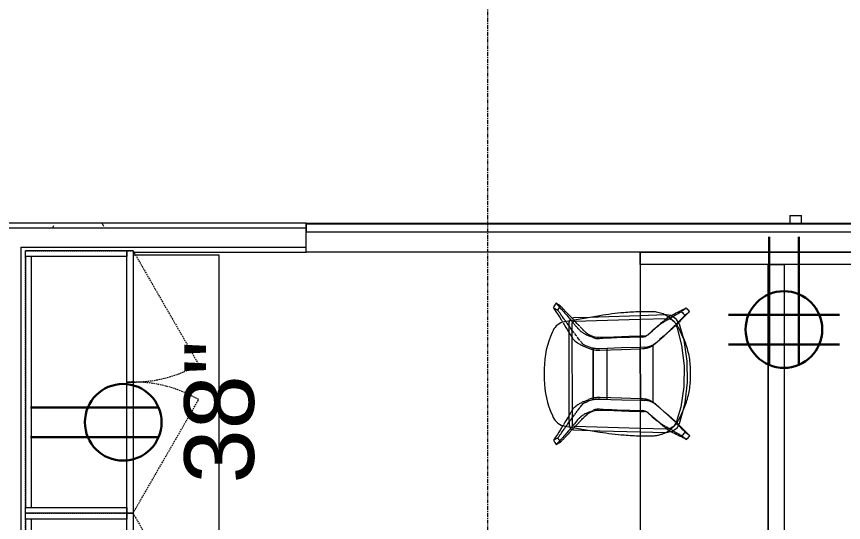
# Model space of a CAD drawing. Header units: inches. Extents: x 29752 to 31446, y 4278 to 5722.
# Drawn here: x 31030.5 to 31137.3, y 4587.7 to 4653 of the extents above; entities that cross this region are included whole.
import ezdxf

# ---------------------------------------------------------------- set-up
doc = ezdxf.new("R2010")
doc.units = ezdxf.units.IN
doc.header["$MEASUREMENT"] = 0
for name, pattern in [('Dash', [0.25, 0.125, -0.125]), ('Grid Line 1_2_', [0.875, 0.5, -0.125, 0.125, -0.125]), ('Hidden', [0.28125, 0.1875, -0.09375])]:
    doc.linetypes.add(name, pattern=pattern)
for name, color, linetype, lineweight in [('A-ANNO-NOTE', 131, 'Continuous', 30), ('A-GLAZ-CURT', 52, 'Continuous', 9), ('A-WALL', 113, 'Continuous', 13), ('A-WALL-PATT', 111, 'Continuous', 13), ('E-ELEC-FIXT', 91, 'Continuous', 9), ('I-FURN', 30, 'Continuous', 9), ('I-WALL', 2, 'Continuous', 13), ('Q-CASE', 31, 'Continuous', 9), ('Q-CASE-HDLN', 31, 'Dash', 9), ('S-GRID', 1, 'Continuous', 9)]:
    doc.layers.add(name, color=color, linetype=linetype, lineweight=lineweight)
doc.styles.add('Swis721 Lt BT', font='swissl.ttf', dxfattribs={"height": 9})
pattern_1 = [(0, (0, 0), (30.72, 7.68), [1.267, -21.773, 1.267, -21.773, -122.88]), (0, (0, 0), (30.72, 7.68), [-46.08, 1.267, -44.813, 1.267, -21.773, -53.76]), (0, (0, 0), (30.72, 7.68), [-115.2, 1.267, -14.093, 1.267, -37.133]), (120, (11.52, 3.84), (-22.0110751, 22.7643004), [1.267, -21.773, 1.267, -21.773, -122.88]), (120, (11.52, 3.84), (-22.0110751, 22.7643004), [-46.08, 1.267, -44.813, 1.267, -21.773, -53.76]), (120, (11.52, 3.84), (-22.0110751, 22.7643004), [-115.2, 1.267, -14.093, 1.267, -37.133]), (240, (15.36, 19.2), (-8.7089249, -30.4443004), [1.267, -21.773, 1.267, -21.773, -122.88]), (240, (15.36, 19.2), (-8.7089249, -30.4443004), [-46.08, 1.267, -44.813, 1.267, -21.773, -53.76]), (240, (15.36, 19.2), (-8.7089249, -30.4443004), [-115.2, 1.267, -14.093, 1.267, -37.133])]

# ---------------------------------------------------------------- blocks, each defined once
blk = doc.blocks.new('Furniture 2 - Furniture 14-5743100-FIRST FLOOR POWER _ SIGNAL')
at = {"layer": 'I-FURN'}
for p, q in [((31147.02, 4622.57), (31111.02, 4622.57)), ((31111.02, 4622.57), (31111.02, 4501.66)), ((31111.02, 4622.57), (31147.02, 4622.57)), ((31111.02, 4620.99), (31111.02, 4622.57)), ((31147.02, 4501.66), (31147.02, 4622.57)), ((31147.02, 4622.57), (31147.02, 4620.99)), ((31127.56, 4620.99), (31111.02, 4620.99)), ((31111.02, 4620.99), (31111.02, 4503.54)), ((31147.02, 4620.99), (31111.02, 4620.99)), ((31127.56, 4621), (31129.68, 4621)), ((31129.68, 4621), (31127.56, 4621)), ((31127.56, 4621), (31127.56, 4503.54)), ((31127.56, 4503.54), (31127.56, 4621)), ((31129.68, 4620.99), (31127.56, 4620.99)), ((31129.68, 4503.54), (31129.68, 4621)), ((31129.68, 4503.54), (31129.68, 4621)), ((31147.02, 4620.99), (31129.68, 4620.99)), ((31147.02, 4503.54), (31147.02, 4620.99)), ((31111.02, 4501.66), (31111.02, 4503.54)), ((31111.02, 4503.54), (31127.56, 4503.54)), ((31147.02, 4503.54), (31111.02, 4503.54)), ((31127.56, 4503.54), (31129.68, 4503.54)), ((31129.68, 4503.54), (31127.56, 4503.54)), ((31127.56, 4503.54), (31129.68, 4503.54)), ((31129.68, 4503.54), (31147.02, 4503.54)), ((31147.02, 4503.54), (31147.02, 4501.66)), ((31111.02, 4501.66), (31147.02, 4501.66)), ((31147.02, 4501.66), (31111.02, 4501.66))]:
    blk.add_line(p, q, dxfattribs=at)
blk = doc.blocks.new('Casework 2 - Casework 2-5988859-FIRST FLOOR POWER _ SIGNAL')
at = {"layer": 'Q-CASE'}
for p, q in [((31056.66, 4622.19), (31045.53, 4622.19)), ((31056.66, 4486.69), (31056.66, 4622.19))]:
    blk.add_line(p, q, dxfattribs=at)
blk = doc.blocks.new('CW Cupbd Ohead - 23_5_h x 13 7_8_d - 2 Doors - 2 SHELVES-6250947-FIRST FLOOR POWER _ SIGNAL')
at = {"layer": 'Q-CASE'}
for p, q in [((2, -2.36), (2.75, -2.36)), ((2, -15.45), (2, -2.36)), ((2.75, -2.36), (2.75, -15.45)), ((35.14, -2.36), (2.75, -2.36)), ((2.75, -3.11), (35.14, -3.11)), ((35.14, -2.36), (35.89, -2.36)), ((35.14, -15.45), (35.14, -2.36)), ((35.89, -15.45), (35.89, -2.36)), ((2, -15.45), (18.94, -15.45)), ((2, -15.45), (2, -16.24)), ((2.75, -15.45), (2, -15.45)), ((18.94, -16.24), (18.94, -15.45)), ((18.94, -15.45), (35.89, -15.45)), ((18.94, -15.45), (18.94, -16.24)), ((35.89, -15.45), (35.14, -15.45)), ((35.89, -16.24), (35.89, -15.45)), ((18.94, -16.24), (2, -16.24)), ((35.89, -16.24), (18.94, -16.24))]:
    blk.add_line(p, q, dxfattribs=at)
at = {"layer": 'Q-CASE', "linetype": 'Hidden'}
for p, q in [((2, -16.24), (16.67, -24.71)), ((35.89, -16.24), (21.21, -24.71))]:
    blk.add_line(p, q, dxfattribs=at)
for centre, start, end in [((2, -16.24), 330, 0.5), ((35.89, -16.24), 179.5, 210)]:
    blk.add_arc(centre, 16.95, start, end, dxfattribs=at)
at = {"layer": 'Q-CASE-HDLN'}
for p, q in [((2, -16.24), (2, -2.36)), ((2, -2.36), (35.89, -2.36)), ((35.89, -2.36), (35.89, -16.24)), ((35.89, -16.24), (2, -16.24))]:
    blk.add_line(p, q, dxfattribs=at)
blk = doc.blocks.new('System Panel - Glazed-6247034-FIRST FLOOR POWER _ SIGNAL')
at = {"layer": 'A-GLAZ-CURT', "lineweight": 13}
for p, q in [((61.5, 1.75), (-61.5, 1.75)), ((-61.5, 1.75), (-61.5, 0.75)), ((-61.5, 0.75), (61.5, 0.75))]:
    blk.add_line(p, q, dxfattribs=at)
blk = doc.blocks.new('HighTower_Nadia_Bob_BarStool - HighTower_Nadia_Bob_BarStool-6246397-FIRST FLOOR POWER _ SIGNAL')
at = {"layer": 'I-FURN'}
for p, q in [((0.72, 9.2), (-0.72, 9.2)), ((-9.12, 7.68), (-8.79, 7.12)), ((-8.23, 7.44), (-8.55, 8.01)), ((-5.36, 8.17), (-5.61, 8.06)), ((5.61, 8.06), (5.36, 8.17)), ((8.55, 8.01), (8.23, 7.44)), ((8.79, 7.12), (9.12, 7.68)), ((-6.73, 6.58), (-7.51, 2.03)), ((7.51, 2.03), (6.73, 6.58)), ((-7.24, 5.42), (-7.3, 3.25)), ((-7.16, 5.59), (-7.24, 5.42)), ((-7.09, 5.76), (-7.11, 5.7)), ((-7.05, 5.84), (-7.07, 5.78)), ((-6.84, 5.93), (-7.05, 5.84)), ((-6.61, 6.02), (-6.84, 5.93)), ((-6.8, 5.27), (-6.8, 5.35)), ((-6.77, 5.45), (-6.72, 5.53)), ((-6.71, 5.56), (-6.61, 5.58)), ((-5.47, 6.02), (-6.61, 6.02)), ((-6.61, 5.58), (-4.89, 5.58)), ((-5.38, 6.02), (-5.43, 6.02)), ((5.34, 6.02), (-5.34, 6.02)), ((-4.86, 5.58), (-4.64, 5.58)), ((-4.64, 5.58), (4.64, 5.58)), ((4.64, 5.58), (4.86, 5.58)), ((4.89, 5.58), (6.44, 5.58)), ((5.43, 6.02), (5.38, 6.02)), ((6.41, 6.02), (5.47, 6.02)), ((6.61, 6.02), (6.44, 6.02)), ((6.48, 5.58), (6.61, 5.58)), ((6.84, 5.93), (6.61, 6.02)), ((6.61, 5.58), (6.69, 5.54)), ((6.72, 5.53), (6.77, 5.5)), ((6.78, 5.45), (6.8, 5.4)), ((6.8, 5.35), (6.8, 5.27)), ((7.04, 5.85), (6.84, 5.93)), ((7.07, 5.78), (7.05, 5.84)), ((7.11, 5.7), (7.09, 5.75)), ((7.24, 5.42), (7.16, 5.59)), ((7.3, 3.25), (7.24, 5.42)), ((-7.05, -3.15), (-6.8, 5.24)), ((6.8, 5.24), (7.05, -3.18)), ((-7.3, 3.25), (-7.34, 2.03)), ((-4.94, 3.22), (-4.85, 3.02)), ((-4.88, 3.32), (-4.71, 2.91)), ((-3.63, 3.81), (-3.52, 3.59)), ((-3.33, 3.48), (-3.51, 3.92)), ((3.51, 3.92), (3.33, 3.48)), ((3.52, 3.59), (3.63, 3.81)), ((4.71, 2.91), (4.88, 3.32)), ((4.85, 3.02), (4.94, 3.22)), ((7.33, 2.21), (7.3, 3.25)), ((-3.3, 2.9), (-3.14, 2.9)), ((-3.25, 2.14), (-3.25, 2.04)), ((-3.24, 2.14), (-3.24, 2.04)), ((3.14, 2.9), (-3.14, 2.9)), ((-3.14, 2.9), (3.14, 2.9)), ((3.14, 2.9), (3.3, 2.9)), ((3.24, 2.04), (3.24, 2.14)), ((3.25, 2.04), (3.25, 2.14)), ((7.49, -3.18), (7.33, 2.18)), ((-7.34, 1.99), (-7.49, -3.15)), ((-3.24, 2.02), (-3.27, 1.08)), ((-3.27, 1.08), (-3.1, 1.08)), ((-3.1, 1.08), (-3.06, 2.01)), ((-3.09, 1.08), (3.09, 1.08)), ((-3.09, 1.08), (3.09, 1.08)), ((3.06, 2.01), (3.1, 1.08)), ((3.1, 1.08), (3.27, 1.08)), ((3.27, 1.08), (3.24, 2.02)), ((-7.49, -3.15), (-7.59, -6.42)), ((-7.15, -6.58), (-7.05, -3.15)), ((-4.86, -3.16), (-4.87, -3.69)), ((-4.74, -3.16), (-4.75, -3.5)), ((-3.41, -3.16), (-3.43, -3.74)), ((-3.41, -3.2), (-3.42, -3.73)), ((-3.33, -3.2), (-3.41, -3.2)), ((-3.41, -3.2), (-3.24, -3.2)), ((-3.24, -3.2), (-3.33, -3.2)), ((-3.26, -3.54), (-3.24, -3.2)), ((-3.25, -3.55), (-3.24, -3.16)), ((3.24, -3.2), (-3.24, -3.2)), ((-3.24, -3.2), (3.24, -3.2)), ((3.24, -3.17), (3.25, -3.55)), ((3.24, -3.2), (3.26, -3.54)), ((3.24, -3.2), (3.41, -3.2)), ((3.43, -3.74), (3.41, -3.17)), ((3.42, -3.73), (3.41, -3.2)), ((4.75, -3.5), (4.74, -3.18)), ((4.87, -3.69), (4.86, -3.18)), ((7.05, -3.18), (7.15, -6.58)), ((7.59, -6.42), (7.49, -3.18)), ((-8.02, -4.22), (-8.01, -4.65)), ((8.01, -4.65), (8.02, -4.22)), ((-5.54, -4.8), (-6.02, -5.36)), ((-5.12, -4.31), (-5.51, -4.77)), ((-4.05, -5.28), (-4.39, -5.68)), ((-3.74, -4.85), (-3.7, -4.85)), ((-3.74, -4.85), (-3.68, -4.85)), ((-3.7, -4.85), (-3.68, -4.85)), ((-3.68, -4.85), (3.68, -4.85)), ((-3.68, -4.85), (3.68, -4.85)), ((3.68, -4.85), (3.74, -4.85)), ((3.68, -4.85), (3.74, -4.85)), ((4.39, -5.68), (4.05, -5.28)), ((5.51, -4.77), (5.12, -4.31)), ((6.05, -5.39), (5.54, -4.8)), ((-6.05, -5.39), (-6.12, -5.47)), ((-4.41, -5.7), (-4.99, -6.37)), ((4.91, -6.28), (4.41, -5.7)), ((4.99, -6.37), (4.91, -6.28)), ((6.12, -5.47), (6.05, -5.39)), ((-7.59, -6.43), (-7.59, -6.56)), ((-7.59, -6.56), (-7.48, -7.1)), ((-7.15, -6.62), (-7.15, -6.58)), ((-7.13, -6.84), (-7.15, -6.62)), ((-6.86, -7.41), (-7.11, -6.9)), ((7.07, -6.94), (6.99, -7.25)), ((7.14, -6.61), (7.07, -6.93)), ((7.1, -7.82), (7.49, -7.18)), ((7.51, -7.16), (7.59, -6.56)), ((7.59, -6.56), (7.59, -6.43)), ((-6.77, -7.51), (-6.82, -7.48)), ((-6.27, -7.85), (-6.77, -7.51)), ((-6.59, -8.17), (-6.41, -8.27)), ((-6.41, -8.27), (-4.76, -8.71)), ((-5.91, -7.96), (-6.23, -7.87)), ((-5.71, -8.28), (-4.74, -8.72)), ((4.47, -8.82), (6.41, -8.27)), ((4.74, -8.72), (5.71, -8.28)), ((6.23, -7.87), (5.91, -7.95)), ((6.41, -8.27), (6.58, -8.16)), ((6.58, -8.16), (7.09, -7.84)), ((-8.37, -9), (-8.49, -9.15)), ((-8.25, -8.85), (-8.34, -8.97)), ((-8.07, -8.63), (-8.19, -8.78)), ((-8.01, -8.55), (-8.04, -8.6)), ((-8.03, -9.57), (-7.89, -9.4)), ((-7.87, -9.38), (-7.79, -9.27)), ((-7.79, -9.27), (-7.72, -9.2)), ((-7.71, -9.19), (-7.57, -9.01)), ((-4.74, -8.72), (-3.78, -8.97)), ((-3.78, -8.97), (-1.09, -9.31)), ((7.57, -9.01), (7.71, -9.19)), ((7.89, -9.4), (8.03, -9.57)), ((8.04, -8.6), (8.01, -8.55)), ((8.19, -8.78), (8.07, -8.63)), ((8.34, -8.97), (8.25, -8.85)), ((8.49, -9.15), (8.37, -9))]:
    blk.add_line(p, q, dxfattribs=at)
at = {"layer": 'I-FURN', "flags": 128}
for points in [[(-4.58, 5.55), (-4.59, 5.55), (-4.61, 5.56)], [(4.61, 5.56), (4.59, 5.55), (4.58, 5.55)], [(-4.69, 2.19), (-4.75, 0.23), (-4.81, -1.73), (-4.86, -3.16)], [(-3.14, 2.9), (-3.22, 2.9), (-3.3, 2.9)], [(3.3, 2.9), (3.22, 2.9), (3.14, 2.9)], [(4.86, -3.18), (4.81, -1.73), (4.75, 0.23), (4.69, 2.19)], [(-4.59, 1.17), (-4.61, 0.49), (-4.63, -0.2)], [(-4.56, 2.03), (-4.57, 1.62), (-4.59, 1.17)], [(-3.25, 2.02), (-3.34, -0.8), (-3.41, -3.16)], [(-3.27, 1.08), (-3.18, 1.08), (-3.1, 1.08)], [(-3.24, -3.16), (-3.15, -0.77), (-3.06, 2.01)], [(3.06, 2.01), (3.15, -0.77), (3.24, -3.17)], [(3.1, 1.08), (3.18, 1.08), (3.27, 1.08)], [(3.41, -3.17), (3.34, -0.8), (3.25, 2.02)], [(4.59, 1.17), (4.57, 1.62), (4.56, 2.03)], [(4.63, -0.2), (4.61, 0.49), (4.59, 1.17)], [(-4.63, -0.2), (-4.69, -1.85), (-4.74, -3.16)], [(4.74, -3.18), (4.69, -1.85), (4.63, -0.2)], [(3.41, -3.2), (3.33, -3.2), (3.24, -3.2)], [(-4.99, -4.12), (-5.54, -4.74), (-6.08, -5.37)], [(6.08, -5.37), (5.54, -4.74), (4.99, -4.12)], [(-4.9, -6.29), (-4.38, -5.7), (-3.86, -5.1)], [(3.86, -5.1), (4.38, -5.7), (4.9, -6.29)], [(-7.48, -7.1), (-7.43, -7.35), (-6.93, -7.98), (-6.59, -8.17)], [(6.99, -7.25), (6.51, -7.75), (6.3, -7.84)], [(5.89, -7.96), (3.67, -8.55), (1, -8.88), (-1.69, -8.83), (-4.34, -8.41), (-5.88, -7.97)], [(-1.09, -9.31), (1.63, -9.27), (4.32, -8.86), (4.47, -8.82)], [(7.72, -9.2), (7.79, -9.27), (7.87, -9.38)]]:
    blk.add_lwpolyline(points, dxfattribs=at)
at = {"layer": 'I-FURN'}
for centre, radius, start, end in [((-0.72, -1.8), 11, 90, 115), ((0.72, -1.8), 11, 65, 90), ((-4.76, 6.24), 2, 115, 170.3494), ((4.76, 6.24), 2, 9.6506, 65), ((0, 10.15), 19.84, 266.5863, 273.4131)]:
    blk.add_arc(centre, radius, start, end, dxfattribs=at)
for centre, major_axis, start_param, end_param in [((-6.55, 2.14), (3.5, 0), 6.252022, 6.679033), ((6.55, 2.14), (3.5, 0), 2.745745, 3.172756), ((-6.55, 2.14), (2, 0), 0.122402, 0.395848), ((-6.55, 2.14), (2, 0), 6.248279, 6.405587), ((6.55, 2.14), (2, 0), 3.019191, 3.176499), ((6.55, 2.14), (2, 0), 2.745745, 3.019191), ((-5.87, -3.66), (1, 0), 5.569832, 5.705926), ((-5.87, -3.66), (1, 0), 5.727388, 5.79228), ((-5.75, -3.46), (1, 0), 5.5676, 6.248279), ((-5.87, -3.66), (1, 0), 5.842996, 6.25051), ((-5.75, -3.46), (2.5, 0), 5.773681, 6.248279), ((-5.87, -3.66), (2.44, 0), 6.027894, 6.136316), ((-5.87, -3.65), (2.45, 0), 6.024985, 6.173155), ((-5.87, -3.66), (2.44, 0), 6.136316, 6.17606), ((-5.87, -3.66), (2.44, 0), 6.185447, 6.249762), ((-5.87, -3.65), (2.45, 0), 6.182438, 6.249712), ((-5.75, -3.47), (2.5, 0), 5.935474, 6.061195), ((-5.75, -3.47), (2.5, 0), 6.064618, 6.092716), ((-5.75, -3.47), (2.5, 0), 6.093334, 6.248327), ((5.75, -3.46), (2.5, 0), 3.176499, 3.492898), ((5.75, -3.47), (2.5, 0), 3.176451, 3.331444), ((5.75, -3.47), (2.5, 0), 3.332062, 3.36016), ((5.75, -3.47), (2.5, 0), 3.363583, 3.489304), ((5.87, -3.65), (2.45, 0), 3.175066, 3.24234), ((5.87, -3.66), (2.44, 0), 3.175016, 3.239331), ((5.87, -3.65), (2.45, 0), 3.251623, 3.399793), ((5.87, -3.66), (2.44, 0), 3.248718, 3.396883), ((5.75, -3.46), (1, 0), 3.176499, 3.857178), ((5.87, -3.66), (1, 0), 3.174268, 3.310403), ((5.87, -3.66), (1, 0), 3.310403, 3.446539), ((5.87, -3.66), (1, 0), 3.446539, 3.563935), ((5.87, -3.66), (1, 0), 3.631162, 3.697367), ((5.87, -3.66), (1, 0), 3.697367, 3.718811), ((5.87, -3.66), (1, 0), 3.719144, 3.854946), ((-5.87, -3.66), (2.44, 0), 5.569084, 5.661595), ((-5.75, -3.46), (2.5, 0), 5.5676, 5.773681), ((-5.87, -3.66), (2.44, 0), 5.68253, 5.764558), ((-5.87, -3.66), (2.44, 0), 5.768076, 5.795977), ((-5.87, -3.65), (2.45, 0), 5.769384, 5.929493), ((-5.87, -3.66), (2.44, 0), 5.795977, 5.909423), ((-5.75, -3.47), (2.5, 0), 5.698333, 5.854315), ((-5.87, -3.66), (2.44, 0), 5.909423, 6.020844), ((-5.87, -3.65), (2.45, 0), 5.929493, 6.017772), ((-5.75, -3.47), (2.5, 0), 5.854315, 5.879446), ((-5.75, -3.47), (2.5, 0), 5.893348, 5.934728), ((5.75, -3.46), (2.5, 0), 3.492898, 3.651097), ((5.75, -3.47), (2.5, 0), 3.49005, 3.53143), ((5.75, -3.47), (2.5, 0), 3.545332, 3.570463), ((5.75, -3.47), (2.5, 0), 3.570463, 3.726444), ((5.87, -3.65), (2.45, 0), 3.407006, 3.655394), ((5.87, -3.66), (2.44, 0), 3.403934, 3.656702), ((5.75, -3.46), (2.5, 0), 3.651097, 3.857178), ((5.87, -3.66), (2.44, 0), 3.66022, 3.742248), ((5.87, -3.66), (2.44, 0), 3.763183, 3.855694)]:
    blk.add_ellipse(centre, major_axis=major_axis, ratio=0.998955, start_param=start_param, end_param=end_param, dxfattribs=at)
for points in [[(-8.55, 8.01), (-8.65, 7.96), (-8.84, 7.85), (-9.02, 7.74), (-9.12, 7.68)], [(9.12, 7.68), (9.02, 7.74), (8.84, 7.85), (8.65, 7.96), (8.55, 8.01)], [(-8.79, 7.12), (-8.75, 7.15), (-8.7, 7.17), (-8.65, 7.2)], [(-8.79, 7.12), (-8.69, 7.02), (-8.49, 6.81), (-8.27, 6.62), (-8.17, 6.52)], [(-6.6, 6.76), (-6.61, 6.77), (-6.63, 6.78), (-6.64, 6.79)], [(8.17, 6.52), (8.27, 6.62), (8.49, 6.81), (8.69, 7.02), (8.79, 7.12)], [(8.65, 7.2), (8.7, 7.17), (8.75, 7.15), (8.79, 7.12)], [(-6.94, 5.37), (-6.75, 5.2), (-6.57, 5.02), (-6.39, 4.84)], [(-6.76, 6.4), (-6.73, 6.37), (-6.7, 6.35), (-6.66, 6.33)], [(5.29, 5.31), (5.44, 5.43), (5.59, 5.54), (5.74, 5.66)], [(6.39, 4.84), (6.57, 5.02), (6.75, 5.2), (6.94, 5.37)], [(6.66, 6.33), (6.7, 6.35), (6.73, 6.37), (6.76, 6.4)], [(-6.39, 4.84), (-6.3, 4.76), (-6.21, 4.67), (-6.12, 4.59)], [(-6.1, 4.57), (-6.07, 4.54), (-6.03, 4.51), (-6, 4.47)], [(-6, 4.47), (-5.99, 4.47), (-5.98, 4.46), (-5.97, 4.45)], [(-5.97, 4.45), (-5.84, 4.32), (-5.71, 4.19), (-5.58, 4.06)], [(-5.58, 4.54), (-5.6, 4.55), (-5.61, 4.56), (-5.62, 4.58)], [(-5.4, 4.32), (-5.46, 4.4), (-5.52, 4.47), (-5.58, 4.54)], [(-5.22, 5.26), (-5.09, 5.17), (-4.96, 5.07), (-4.83, 4.98)], [(-3.51, 3.92), (-3.54, 3.99), (-3.59, 4.11), (-3.64, 4.24), (-3.67, 4.3)], [(3.67, 4.3), (3.64, 4.24), (3.59, 4.11), (3.54, 3.99), (3.51, 3.92)], [(3.86, 4.22), (3.99, 4.32), (4.11, 4.42), (4.23, 4.52)], [(4.33, 4.6), (4.47, 4.71), (4.62, 4.82), (4.76, 4.93)], [(4.83, 4.98), (4.96, 5.07), (5.09, 5.17), (5.22, 5.26)], [(5.58, 4.54), (5.52, 4.47), (5.46, 4.4), (5.4, 4.32)], [(5.6, 4.55), (5.59, 4.55), (5.59, 4.54), (5.58, 4.54)], [(6.12, 4.59), (6.21, 4.67), (6.3, 4.76), (6.39, 4.84)], [(-5.56, 4.04), (-5.43, 3.91), (-5.3, 3.77), (-5.17, 3.63)], [(-4.88, 3.32), (-4.91, 3.39), (-4.97, 3.52), (-5.03, 3.66), (-5.05, 3.72)], [(-3.86, 4.22), (-3.86, 4.22), (-3.85, 4.21), (-3.84, 4.2)], [(-3.84, 4.2), (-3.83, 4.18), (-3.82, 4.17), (-3.81, 4.15)], [(-3.73, 4), (-3.71, 3.97), (-3.68, 3.91), (-3.65, 3.84), (-3.63, 3.81)], [(-3.52, 3.59), (-3.49, 3.51), (-3.46, 3.44), (-3.43, 3.36)], [(-3.43, 3.36), (-3.41, 3.28), (-3.38, 3.21), (-3.36, 3.13)], [(3.36, 3.13), (3.38, 3.21), (3.41, 3.28), (3.44, 3.36)], [(3.43, 3.36), (3.46, 3.44), (3.49, 3.51), (3.52, 3.59)], [(3.63, 3.81), (3.66, 3.88), (3.69, 3.94), (3.73, 4)], [(3.81, 4.15), (3.82, 4.17), (3.83, 4.19), (3.84, 4.2)], [(3.84, 4.2), (3.85, 4.21), (3.86, 4.22), (3.86, 4.22)], [(4.94, 3.22), (4.98, 3.29), (5.04, 3.42), (5.12, 3.57), (5.16, 3.62), (5.17, 3.63)], [(5.21, 4.03), (5.16, 3.93), (5.1, 3.83), (5.05, 3.72)], [(5.17, 3.63), (5.3, 3.77), (5.43, 3.91), (5.56, 4.04)], [(-4.85, 3.02), (-4.79, 2.89), (-4.71, 2.62), (-4.69, 2.34), (-4.69, 2.19)], [(-3.36, 3.12), (-3.35, 3.07), (-3.33, 3.02), (-3.32, 2.97)], [(-3.32, 2.94), (-3.3, 2.84), (-3.28, 2.74), (-3.27, 2.64)], [(-3.3, 2.9), (-3.28, 2.77), (-3.26, 2.65), (-3.25, 2.52)], [(-3.27, 2.64), (-3.26, 2.59), (-3.26, 2.55), (-3.26, 2.5)], [(-3.25, 2.48), (-3.25, 2.37), (-3.24, 2.26), (-3.25, 2.14)], [(-3.25, 2.48), (-3.24, 2.37), (-3.24, 2.25), (-3.24, 2.14)], [(-3.08, 2.51), (-3.09, 2.63), (-3.11, 2.75), (-3.14, 2.87)], [(3.14, 2.87), (3.11, 2.75), (3.09, 2.63), (3.08, 2.51)], [(3.25, 2.14), (3.24, 2.26), (3.25, 2.37), (3.25, 2.48)], [(3.24, 2.14), (3.24, 2.25), (3.24, 2.37), (3.25, 2.48)], [(3.25, 2.52), (3.26, 2.65), (3.28, 2.77), (3.3, 2.9)], [(3.32, 2.97), (3.33, 3.02), (3.35, 3.07), (3.36, 3.12)], [(4.69, 2.19), (4.69, 2.34), (4.71, 2.62), (4.79, 2.89), (4.85, 3.02)], [(-8.01, -3.15), (-8.01, -3.51), (-8.02, -3.86), (-8.02, -4.22)], [(8.02, -4.22), (8.02, -3.87), (8.01, -3.53), (8.01, -3.18)], [(-7.09, -6.55), (-7.03, -6.47), (-6.95, -6.39), (-6.88, -6.3)], [(-6.62, -6.16), (-6.67, -6.24), (-6.71, -6.32), (-6.76, -6.39)], [(-6.58, -6.08), (-6.59, -6.1), (-6.6, -6.13), (-6.61, -6.15)], [(-6.45, -5.86), (-6.49, -5.93), (-6.53, -6), (-6.57, -6.06)], [(-6.43, -5.84), (-6.44, -5.85), (-6.45, -5.86), (-6.45, -5.86)], [(-6.4, -5.8), (-6.41, -5.81), (-6.42, -5.83), (-6.43, -5.84)], [(-6.34, -5.73), (-6.36, -5.76), (-6.38, -5.78), (-6.4, -5.8)], [(-6.28, -5.65), (-6.29, -5.67), (-6.31, -5.69), (-6.32, -5.71)], [(-6.12, -5.47), (-6.17, -5.53), (-6.23, -5.6), (-6.28, -5.65)], [(5.19, -6.62), (5.09, -6.51), (5, -6.4), (4.9, -6.29)], [(6.4, -5.8), (6.38, -5.78), (6.36, -5.75), (6.34, -5.73)], [(6.43, -5.84), (6.42, -5.83), (6.41, -5.81), (6.4, -5.8)], [(6.45, -5.86), (6.45, -5.86), (6.44, -5.85), (6.43, -5.84)], [(6.57, -6.06), (6.53, -6), (6.49, -5.93), (6.45, -5.86)], [(6.61, -6.15), (6.6, -6.13), (6.59, -6.1), (6.58, -6.08)], [(6.76, -6.39), (6.71, -6.32), (6.67, -6.24), (6.62, -6.16)], [(6.88, -6.3), (7.03, -6.48), (7.18, -6.65), (7.25, -6.74)], [(-7.4, -6.95), (-7.4, -6.94), (-7.38, -6.92), (-7.36, -6.88)], [(-7.25, -6.74), (-7.2, -6.69), (-7.15, -6.62), (-7.09, -6.55)], [(-7.07, -6.93), (-7.1, -6.97), (-7.12, -7.01), (-7.14, -7.05)], [(-6.97, -6.76), (-7, -6.81), (-7.03, -6.85), (-7.05, -6.9)], [(-6.94, -6.71), (-6.95, -6.73), (-6.96, -6.74), (-6.97, -6.76)], [(-6.8, -6.46), (-6.84, -6.53), (-6.88, -6.6), (-6.92, -6.68)], [(-6.08, -7.51), (-6.06, -7.49), (-6.04, -7.47), (-6.02, -7.45)], [(-5.98, -7.41), (-5.93, -7.36), (-5.88, -7.31), (-5.83, -7.26)], [(-5.81, -7.24), (-5.8, -7.22), (-5.78, -7.21), (-5.76, -7.19)], [(-5.75, -7.18), (-5.66, -7.09), (-5.58, -7), (-5.49, -6.92)], [(-5.48, -6.91), (-5.43, -6.86), (-5.38, -6.81), (-5.33, -6.76)], [(-5.33, -6.76), (-5.33, -6.75), (-5.32, -6.75), (-5.31, -6.74)], [(-5.31, -6.74), (-5.3, -6.73), (-5.27, -6.7), (-5.24, -6.65), (-5.22, -6.63)], [(5.33, -6.76), (5.38, -6.81), (5.43, -6.86), (5.48, -6.91)], [(5.49, -6.92), (5.52, -6.95), (5.55, -6.98), (5.58, -7.01)], [(5.58, -7.01), (5.64, -7.07), (5.69, -7.12), (5.75, -7.18)], [(5.76, -7.19), (5.78, -7.21), (5.8, -7.22), (5.81, -7.24)], [(5.83, -7.26), (5.88, -7.31), (5.93, -7.36), (5.98, -7.41)], [(5.99, -7.42), (6.02, -7.45), (6.05, -7.48), (6.08, -7.51)], [(6.92, -6.68), (6.88, -6.6), (6.84, -6.53), (6.8, -6.46)], [(6.97, -6.76), (6.96, -6.74), (6.95, -6.73), (6.94, -6.71)], [(7.05, -6.9), (7.03, -6.85), (7, -6.81), (6.97, -6.76)], [(7.14, -7.05), (7.12, -7.01), (7.1, -6.97), (7.07, -6.93)], [(7.66, -7.95), (7.51, -7.68), (7.35, -7.41), (7.19, -7.13)], [(7.26, -6.75), (7.29, -6.79), (7.3, -6.82), (7.32, -6.84)], [(7.36, -6.88), (7.38, -6.92), (7.4, -6.94), (7.4, -6.95)], [(-7.95, -8.45), (-7.97, -8.48), (-7.99, -8.52), (-8.01, -8.55)], [(-7.84, -8.25), (-7.87, -8.31), (-7.91, -8.38), (-7.94, -8.44)], [(-7.67, -7.97), (-7.72, -8.06), (-7.77, -8.14), (-7.82, -8.23)], [(-7.22, -8.65), (-7.17, -8.6), (-7.11, -8.54), (-7.06, -8.49)], [(-7.06, -8.49), (-7, -8.43), (-6.95, -8.37), (-6.89, -8.32)], [(-6.87, -8.3), (-6.82, -8.25), (-6.77, -8.2), (-6.71, -8.14)], [(-6.67, -8.09), (-6.58, -8.01), (-6.5, -7.93), (-6.42, -7.84)], [(-6.41, -7.84), (-6.4, -7.83), (-6.38, -7.81), (-6.36, -7.79)], [(-6.28, -7.71), (-6.25, -7.67), (-6.21, -7.64), (-6.18, -7.6)], [(-6.22, -7.79), (-6.24, -7.82), (-6.26, -7.83), (-6.27, -7.85)], [(-6.1, -7.66), (-6.15, -7.71), (-6.17, -7.74), (-6.2, -7.77)], [(6.21, -7.79), (6.18, -7.75), (6.15, -7.71), (6.1, -7.66)], [(6.18, -7.6), (6.21, -7.64), (6.25, -7.67), (6.28, -7.71)], [(6.27, -7.85), (6.26, -7.84), (6.24, -7.82), (6.22, -7.79)], [(6.36, -7.79), (6.38, -7.81), (6.4, -7.83), (6.41, -7.84)], [(6.71, -8.14), (6.77, -8.2), (6.82, -8.25), (6.87, -8.3)], [(6.89, -8.32), (6.94, -8.37), (6.99, -8.42), (7.05, -8.48)], [(7.05, -8.48), (7.05, -8.48), (7.06, -8.49), (7.06, -8.49)], [(7.06, -8.49), (7.11, -8.54), (7.17, -8.6), (7.22, -8.65)], [(7.82, -8.23), (7.77, -8.14), (7.72, -8.06), (7.67, -7.97)], [(7.94, -8.44), (7.91, -8.38), (7.87, -8.31), (7.84, -8.25)], [(8.01, -8.55), (7.99, -8.53), (7.98, -8.5), (7.97, -8.48)], [(-8.49, -9.15), (-8.42, -9.22), (-8.26, -9.37), (-8.11, -9.5), (-8.03, -9.57)], [(-7.54, -8.98), (-7.62, -8.91), (-7.78, -8.77), (-7.93, -8.63), (-8.01, -8.55)], [(-7.54, -8.98), (-7.5, -8.93), (-7.45, -8.88), (-7.41, -8.84)], [(-7.39, -8.82), (-7.34, -8.77), (-7.29, -8.72), (-7.23, -8.66)], [(-4.74, -8.72), (-4.18, -8.98), (-3.02, -9.4), (-1.81, -9.61), (-1.18, -9.66)], [(1.18, -9.66), (1.81, -9.61), (3.02, -9.4), (4.18, -8.98), (4.74, -8.72)], [(7.23, -8.66), (7.29, -8.72), (7.34, -8.77), (7.39, -8.82)], [(7.41, -8.84), (7.45, -8.88), (7.5, -8.93), (7.54, -8.98)], [(8.01, -8.55), (7.93, -8.63), (7.78, -8.77), (7.62, -8.91), (7.54, -8.98)], [(8.03, -9.57), (8.11, -9.5), (8.26, -9.37), (8.42, -9.22), (8.49, -9.15)]]:
    blk.add_open_spline(points, degree=3, dxfattribs=at)
for points, knots in [([(-6.92, 5.73), (-7.25, 6), (-8, 6.64), (-8.73, 7.3), (-9.12, 7.68)], [-0.7, -0.7, -0.7, -0.7, -0.4, 0, 0, 0, 0]), ([(-6.67, 6.8), (-7.05, 7.04), (-7.69, 7.44), (-8.31, 7.84), (-8.55, 8.01)], [0.5055498, 0.5055498, 0.5055498, 0.5055498, 0.8, 1, 1, 1, 1]), ([(8.55, 8.01), (8.07, 7.68), (7.44, 7.28), (6.79, 6.88), (6.67, 6.8)], [0, 0, 0, 0, 0.4, 0.4944502, 0.4944502, 0.4944502, 0.4944502]), ([(9.12, 7.68), (8.92, 7.49), (8.32, 6.92), (7.57, 6.28), (7.03, 5.82), (6.92, 5.73)], [-1, -1, -1, -1, -0.8, -0.4, -0.3, -0.3, -0.3, -0.3]), ([(-8.63, 7.22), (-8.59, 7.24), (-8.46, 7.32), (-8.33, 7.39), (-8.23, 7.44)], [-0.7003192, -0.7003192, -0.7003192, -0.7003192, -0.5, 0, 0, 0, 0]), ([(-8.23, 7.44), (-8.13, 7.36), (-7.92, 7.21), (-7.71, 7.06), (-7.61, 6.99)], [0, 0, 0, 0, 0.5, 0.9801934, 0.9801934, 0.9801934, 0.9801934]), ([(-8.17, 6.52), (-8.05, 6.41), (-7.81, 6.18), (-7.45, 5.85), (-7.16, 5.58), (-6.99, 5.42), (-6.94, 5.37)], [-1, -1, -1, -1, -0.8, -0.6, -0.4, -0.3129894, -0.3129894, -0.3129894, -0.3129894]), ([(-7.6, 6.98), (-7.44, 6.87), (-7.16, 6.68), (-6.88, 6.48), (-6.76, 6.4)], [0, 0, 0, 0, 0.2, 0.3565662, 0.3565662, 0.3565662, 0.3565662]), ([(-4.61, 5.56), (-4.75, 5.65), (-5.03, 5.81), (-5.57, 6.14), (-6.09, 6.45), (-6.47, 6.68), (-6.58, 6.75)], [0, 0, 0, 0, 0.1, 0.2, 0.4, 0.4847946, 0.4847946, 0.4847946, 0.4847946]), ([(6.58, 6.75), (6.21, 6.52), (5.56, 6.13), (4.89, 5.73), (4.61, 5.56)], [0.5152054, 0.5152054, 0.5152054, 0.5152054, 0.8, 1, 1, 1, 1]), ([(6.76, 6.4), (6.88, 6.48), (7.16, 6.68), (7.44, 6.87), (7.6, 6.98)], [0.6434289, 0.6434289, 0.6434289, 0.6434289, 0.8, 1, 1, 1, 1]), ([(6.94, 5.37), (6.99, 5.42), (7.16, 5.58), (7.45, 5.85), (7.81, 6.18), (8.05, 6.41), (8.17, 6.52)], [-0.6870106, -0.6870106, -0.6870106, -0.6870106, -0.6, -0.4, -0.2, 0, 0, 0, 0]), ([(7.61, 6.99), (7.71, 7.06), (7.92, 7.21), (8.13, 7.36), (8.23, 7.44)], [0.0198066, 0.0198066, 0.0198066, 0.0198066, 0.5, 1, 1, 1, 1]), ([(8.23, 7.44), (8.33, 7.39), (8.46, 7.32), (8.59, 7.24), (8.63, 7.22)], [-1, -1, -1, -1, -0.5, -0.2996808, -0.2996808, -0.2996808, -0.2996808]), ([(-5.94, 4.92), (-6.16, 5.1), (-6.47, 5.36), (-6.79, 5.62), (-6.89, 5.7)], [-0.9980313, -0.9980313, -0.9980313, -0.9980313, -0.8, -0.7115861, -0.7115861, -0.7115861, -0.7115861]), ([(-6.66, 6.32), (-6.5, 6.21), (-6.29, 6.06), (-6.07, 5.9), (-6.01, 5.86)], [0.4024019, 0.4024019, 0.4024019, 0.4024019, 0.6, 0.6820912, 0.6820912, 0.6820912, 0.6820912]), ([(-6, 5.85), (-5.91, 5.78), (-5.67, 5.61), (-5.44, 5.43), (-5.29, 5.31)], [0.6881302, 0.6881302, 0.6881302, 0.6881302, 0.8, 1, 1, 1, 1]), ([(-3.67, 4.3), (-3.74, 4.44), (-3.84, 4.64), (-3.97, 4.84), (-4.04, 4.95), (-4.09, 5.03), (-4.15, 5.1), (-4.2, 5.16), (-4.25, 5.23), (-4.3, 5.28), (-4.35, 5.33), (-4.41, 5.4), (-4.5, 5.49), (-4.55, 5.53), (-4.58, 5.55)], [0, 0, 0, 0, 0.2, 0.3, 0.35, 0.4, 0.45, 0.5, 0.55, 0.6, 0.65, 0.7, 0.8, 1, 1, 1, 1]), ([(4.58, 5.55), (4.55, 5.53), (4.5, 5.49), (4.39, 5.38), (4.32, 5.3), (4.25, 5.23), (4.2, 5.16), (4.15, 5.1), (4.11, 5.05), (4.09, 5.03)], [0, 0, 0, 0, 0.2, 0.3, 0.4, 0.45, 0.5, 0.55, 0.6, 0.6, 0.6, 0.6]), ([(5.74, 5.66), (5.89, 5.77), (6.2, 5.99), (6.5, 6.21), (6.66, 6.32)], [0.2, 0.2, 0.2, 0.2, 0.4, 0.5975975, 0.5975975, 0.5975975, 0.5975975]), ([(6.88, 5.7), (6.79, 5.62), (6.58, 5.44), (6.27, 5.18), (6.05, 5), (5.94, 4.92)], [-0.2884139, -0.2884139, -0.2884139, -0.2884139, -0.2, -0.1, -0.0019687, -0.0019687, -0.0019687, -0.0019687]), ([(-5.63, 4.59), (-5.67, 4.63), (-5.76, 4.73), (-5.87, 4.85), (-5.92, 4.9), (-5.94, 4.91)], [-0.9161813, -0.9161813, -0.9161813, -0.9161813, -0.6666667, -0.3333333, 0, 0, 0, 0]), ([(-5.05, 3.72), (-5.11, 3.84), (-5.19, 4), (-5.3, 4.17), (-5.35, 4.25), (-5.38, 4.28)], [-1, -1, -1, -1, -0.6666667, -0.5, -0.3808462, -0.3808462, -0.3808462, -0.3808462]), ([(-4.76, 4.93), (-4.62, 4.82), (-4.31, 4.59), (-4.02, 4.35), (-3.86, 4.22)], [0.3636306, 0.3636306, 0.3636306, 0.3636306, 0.6666667, 1, 1, 1, 1]), ([(4.09, 5.01), (4.07, 4.99), (4.04, 4.95), (3.97, 4.84), (3.84, 4.64), (3.74, 4.44), (3.67, 4.3)], [0.6077225, 0.6077225, 0.6077225, 0.6077225, 0.65, 0.7, 0.8, 1, 1, 1, 1]), ([(5.38, 4.28), (5.35, 4.25), (5.3, 4.17), (5.25, 4.09), (5.22, 4.04)], [-0.6191538, -0.6191538, -0.6191538, -0.6191538, -0.5, -0.3333333, -0.3333333, -0.3333333, -0.3333333]), ([(5.58, 4.06), (5.71, 4.19), (5.87, 4.35), (6.04, 4.51), (6.08, 4.55)], [-0.6521633, -0.6521633, -0.6521633, -0.6521633, -0.3333333, -0.2479468, -0.2479468, -0.2479468, -0.2479468]), ([(5.94, 4.91), (5.92, 4.9), (5.87, 4.85), (5.76, 4.73), (5.67, 4.63), (5.63, 4.59)], [-1, -1, -1, -1, -0.6666667, -0.3333333, -0.0838187, -0.0838187, -0.0838187, -0.0838187]), ([(-5.17, 3.63), (-5.16, 3.62), (-5.12, 3.57), (-5.05, 3.44), (-4.99, 3.32), (-4.96, 3.25), (-4.94, 3.22)], [-1, -1, -1, -1, -0.666667, -0.333333, -0.166667, 0, 0, 0, 0]), ([(-3.8, 4.14), (-3.79, 4.12), (-3.77, 4.08), (-3.74, 4.04), (-3.73, 4.01)], [0.3667199, 0.3667199, 0.3667199, 0.3667199, 0.5, 0.6571896, 0.6571896, 0.6571896, 0.6571896]), ([(3.73, 4.01), (3.74, 4.04), (3.77, 4.08), (3.79, 4.12), (3.8, 4.14)], [0.3428389, 0.3428389, 0.3428389, 0.3428389, 0.5, 0.6333579, 0.6333579, 0.6333579, 0.6333579]), ([(5.05, 3.72), (5.03, 3.66), (4.97, 3.52), (4.91, 3.39), (4.88, 3.32)], [-1, -1, -1, -1, -0.5, -0.0000014, -0.0000014, -0.0000014, -0.0000014]), ([(-3.06, 2.03), (-3.06, 2.17), (-3.06, 2.34), (-3.08, 2.5), (-3.08, 2.51)], [0.0098507, 0.0098507, 0.0098507, 0.0098507, 0.5, 0.5603072, 0.5603072, 0.5603072, 0.5603072]), ([(3.08, 2.51), (3.08, 2.5), (3.06, 2.33), (3.06, 2.17), (3.06, 2.03)], [0.4396928, 0.4396928, 0.4396928, 0.4396928, 0.5, 0.9901493, 0.9901493, 0.9901493, 0.9901493]), ([(3.25, 2.5), (3.26, 2.55), (3.27, 2.69), (3.29, 2.84), (3.31, 2.94)], [-0.760617, -0.760617, -0.760617, -0.760617, -0.6666667, -0.459365, -0.459365, -0.459365, -0.459365]), ([(-7.51, 2.03), (-7.68, 0.99), (-7.9, -0.73), (-7.99, -2.46), (-8.01, -3.15)], [0, 0, 0, 0, 0.5, 0.8294475, 0.8294475, 0.8294475, 0.8294475]), ([(8.01, -3.18), (7.99, -2.48), (7.9, -0.74), (7.68, 0.99), (7.51, 2.03)], [0.1655967, 0.1655967, 0.1655967, 0.1655967, 0.5, 1, 1, 1, 1]), ([(-8.01, -4.65), (-8.01, -4.81), (-7.99, -5.11), (-7.92, -5.55), (-7.81, -5.92), (-7.7, -6.2), (-7.59, -6.44), (-7.45, -6.71), (-7.26, -7), (-7.05, -7.26), (-6.82, -7.51), (-6.56, -7.74), (-6.21, -8.01), (-5.91, -8.18), (-5.71, -8.28)], [0, 0, 0, 0, 0.1, 0.2, 0.3, 0.35, 0.4, 0.475, 0.55, 0.625, 0.7, 0.775, 0.85, 1, 1, 1, 1]), ([(5.71, -8.28), (5.84, -8.21), (6.11, -8.07), (6.48, -7.81), (6.76, -7.56), (6.97, -7.34), (7.14, -7.14), (7.32, -6.9), (7.5, -6.61), (7.66, -6.31), (7.78, -5.99), (7.89, -5.66), (7.98, -5.22), (8.01, -4.88), (8.01, -4.65)], [0, 0, 0, 0, 0.1, 0.2, 0.3, 0.35, 0.4, 0.475, 0.55, 0.625, 0.7, 0.775, 0.85, 1, 1, 1, 1]), ([(-6.85, -6.27), (-6.79, -6.19), (-6.63, -6), (-6.37, -5.7), (-6.18, -5.48), (-6.08, -5.37)], [-0.4124223, -0.4124223, -0.4124223, -0.4124223, -0.2857143, -0.1428571, 0, 0, 0, 0]), ([(-4.9, -6.29), (-5.04, -6.46), (-5.33, -6.79), (-5.76, -7.27), (-5.98, -7.53), (-6.08, -7.64)], [-1, -1, -1, -1, -0.7857143, -0.5714286, -0.308552, -0.308552, -0.308552, -0.308552]), ([(-5.2, -6.61), (-5.18, -6.59), (-5.14, -6.54), (-5.07, -6.46), (-5.01, -6.4), (-4.99, -6.37)], [-0.449003, -0.449003, -0.449003, -0.449003, -0.3333333, -0.1666667, 0, 0, 0, 0]), ([(4.99, -6.37), (5.01, -6.4), (5.07, -6.46), (5.14, -6.54), (5.18, -6.59), (5.2, -6.61)], [-1, -1, -1, -1, -0.8333333, -0.6666667, -0.5510042, -0.5510042, -0.5510042, -0.5510042]), ([(6.08, -5.37), (6.22, -5.53), (6.5, -5.85), (6.75, -6.14), (6.85, -6.27)], [-1, -1, -1, -1, -0.7857143, -0.5875767, -0.5875767, -0.5875767, -0.5875767]), ([(6.32, -5.7), (6.31, -5.69), (6.27, -5.64), (6.2, -5.56), (6.15, -5.5), (6.12, -5.47)], [-0.4397194, -0.4397194, -0.4397194, -0.4397194, -0.3333333, -0.1666667, 0, 0, 0, 0]), ([(-8.49, -9.15), (-8.42, -9), (-8.2, -8.56), (-7.84, -7.83), (-7.55, -7.24), (-7.4, -6.95)], [-1, -1, -1, -1, -0.8, -0.4, 0, 0, 0, 0]), ([(-7.19, -7.13), (-7.23, -7.21), (-7.39, -7.48), (-7.55, -7.75), (-7.66, -7.95)], [-0.5265198, -0.5265198, -0.5265198, -0.5265198, -0.4444444, -0.2222222, -0.2222222, -0.2222222, -0.2222222]), ([(-7.33, -6.85), (-7.32, -6.84), (-7.3, -6.81), (-7.28, -6.78), (-7.26, -6.75)], [-0.81744842, -0.81744842, -0.81744842, -0.81744842, -0.78571429, -0.72183461, -0.72183461, -0.72183461, -0.72183461]), ([(6.08, -7.64), (6.03, -7.59), (5.93, -7.46), (5.72, -7.23), (5.47, -6.94), (5.28, -6.73), (5.19, -6.62)], [-0.6914485, -0.6914485, -0.6914485, -0.6914485, -0.5714286, -0.4285714, -0.2857143, -0.1428571, -0.1428571, -0.1428571, -0.1428571]), ([(5.22, -6.63), (5.24, -6.65), (5.29, -6.72), (5.32, -6.75), (5.33, -6.76)], [-0.5, -0.5, -0.5, -0.5, -0.3333333, 0, 0, 0, 0]), ([(7.4, -6.95), (7.48, -7.1), (7.7, -7.54), (8.06, -8.27), (8.35, -8.86), (8.49, -9.15)], [-1, -1, -1, -1, -0.8, -0.4, 0, 0, 0, 0]), ([(-6.32, -7.9), (-6.43, -8), (-6.77, -8.34), (-7.34, -8.9), (-7.8, -9.35), (-8.03, -9.57)], [-0.9758244, -0.9758244, -0.9758244, -0.9758244, -0.8, -0.4, 0, 0, 0, 0]), ([(8.03, -9.57), (7.8, -9.35), (7.45, -9.01), (7.04, -8.61), (6.81, -8.38), (6.63, -8.21), (6.47, -8.05), (6.37, -7.94), (6.32, -7.9)], [-1, -1, -1, -1, -0.6, -0.4, -0.3, -0.2, -0.1, -0.0241756, -0.0241756, -0.0241756, -0.0241756]), ([(6.41, -7.84), (6.47, -7.9), (6.55, -7.98), (6.63, -8.06), (6.67, -8.09)], [-0.5155746, -0.5155746, -0.5155746, -0.5155746, -0.4444444, -0.4019672, -0.4019672, -0.4019672, -0.4019672])]:
    blk.add_open_spline(points, degree=3, knots=knots, dxfattribs=at)
blk = doc.blocks.new('PS - Power Device _Wall Base_ - Quadruplex-4862731-FIRST FLOOR POWER _ SIGNAL')
at = {"layer": 'E-ELEC-FIXT'}
for p, q in [((31130.35, 4627.32), (31131.85, 4627.32)), ((31130.35, 4627.32), (31130.35, 4626.32)), ((31131.85, 4626.32), (31131.85, 4627.32))]:
    blk.add_line(p, q, dxfattribs=at)

msp = doc.modelspace()

# ---------------------------------------------------------------- hatches: boundary and pattern name
at = {"layer": 'A-WALL-PATT', "lineweight": 9}
h = msp.add_hatch(dxfattribs=at)
h.set_pattern_fill('FP_1', color=256, style=0, pattern_type=2)
h.set_pattern_definition(pattern_1)
h.paths.add_polyline_path([(31031.03, 4625.7), (31067.91, 4625.7), (31067.91, 4626.32), (31023.11, 4626.32), (31023.11, 4625.7), (31025.61, 4625.7)], flags=0)
h.paths.add_polyline_path([(31229.05, 4625.7), (31236.68, 4625.7), (31236.68, 4626.32), (31190.91, 4626.32), (31190.91, 4625.7), (31227.03, 4625.7)], flags=0)
h = msp.add_hatch(dxfattribs=at)
h.set_pattern_fill('FP_1', color=256, style=0, pattern_type=2)
h.set_pattern_definition(pattern_1)
h.paths.add_polyline_path([(31028.53, 4622.57), (31028.53, 4623.2), (31025.61, 4623.2), (31025.61, 4622.57)], flags=0)
h.paths.add_polyline_path([(31056.7, 4622.57), (31067.91, 4622.57), (31067.91, 4623.2), (31031.03, 4623.2), (31031.03, 4622.57), (31031.66, 4622.57), (31031.66, 4622.75), (31045.53, 4622.75), (31045.53, 4622.57), (31056.69, 4622.57)], flags=0)
h.paths.add_polyline_path([(31232.37, 4622.57), (31233.56, 4622.57), (31233.56, 4623.2), (31190.91, 4623.2), (31190.91, 4622.57), (31229.05, 4622.57)], flags=0)
h = msp.add_hatch(dxfattribs=at)
h.set_pattern_fill('FP_1', color=256, style=0, pattern_type=2)
h.set_pattern_definition(pattern_1)
h.paths.add_polyline_path([(31031.03, 4455.69), (31031.63, 4455.69), (31031.62, 4622.57), (31031.03, 4622.57), (31031.03, 4457.81)], flags=0)

# ---------------------------------------------------------------- linework, layer by layer
at = {"layer": 'A-ANNO-NOTE'}
for p, q in [((31127.69, 4624.54), (31127.69, 4608.02)), ((31131.52, 4624.54), (31131.52, 4608.02)), ((31136.78, 4614.5), (31122.43, 4614.5)), ((31136.78, 4610.66), (31122.43, 4610.66)), ((31032.31, 4602.51), (31048.84, 4602.51)), ((31032.31, 4598.68), (31048.84, 4598.68))]:
    msp.add_line(p, q, dxfattribs=at)
for centre in [(31129.6, 4612.58), (31044.27, 4600.6)]:
    msp.add_circle(centre, 4.95, dxfattribs=at)
at = {"layer": 'A-WALL'}
for p, q in [((31023.11, 4625.7), (31067.91, 4625.7)), ((31031.03, 4623.2), (31067.91, 4623.2)), ((31031.03, 4623.2), (31031.03, 4455.69))]:
    msp.add_line(p, q, dxfattribs=at)
at = {"layer": 'I-WALL'}
for p, q in [((31067.91, 4626.32), (31022.49, 4626.32)), ((31067.91, 4622.57), (31067.91, 4626.32)), ((31045.53, 4622.57), (31067.91, 4622.57))]:
    msp.add_line(p, q, dxfattribs=at)
at = {"layer": 'I-WALL', "lineweight": 9}
for p, q in [((31067.91, 4626.32), (31190.91, 4626.32)), ((31190.91, 4622.57), (31067.91, 4622.57))]:
    msp.add_line(p, q, dxfattribs=at)
at = {"layer": 'S-GRID', "linetype": 'Grid Line 1_2_'}
msp.add_line((31091.36, 4277.77), (31091.36, 5698.13), dxfattribs=at)

# ---------------------------------------------------------------- block references
at = {"layer": 'A-GLAZ-CURT'}
msp.add_blockref('System Panel - Glazed-6247034-FIRST FLOOR POWER _ SIGNAL', (31129.41, 4624.45), dxfattribs=at)
at = {"layer": 'E-ELEC-FIXT'}
msp.add_blockref('PS - Power Device _Wall Base_ - Quadruplex-4862731-FIRST FLOOR POWER _ SIGNAL', (0, 0), dxfattribs=at)
at = {"layer": 'I-FURN'}
msp.add_blockref('Furniture 2 - Furniture 14-5743100-FIRST FLOOR POWER _ SIGNAL', (0, 0), dxfattribs=at)
at = {"layer": 'I-FURN', "rotation": 90.11169270231431}
msp.add_blockref('HighTower_Nadia_Bob_BarStool - HighTower_Nadia_Bob_BarStool-6246397-FIRST FLOOR POWER _ SIGNAL', (31107.85, 4606.86), dxfattribs=at)
at = {"layer": 'Q-CASE'}
for p, rotation in [((31029.3, 4586.86), 90.00000000000924), ((31029.3, 4552.96), 90.00000000001845)]:
    msp.add_blockref('CW Cupbd Ohead - 23_5_h x 13 7_8_d - 2 Doors - 2 SHELVES-6250947-FIRST FLOOR POWER _ SIGNAL', p, dxfattribs=dict(at, rotation=rotation))
msp.add_blockref('Casework 2 - Casework 2-5988859-FIRST FLOOR POWER _ SIGNAL', (0, 0), dxfattribs=at)

# ---------------------------------------------------------------- texts
at = {"layer": 'A-ANNO-NOTE', "lineweight": 9, "insert": (31052.15, 4592.7), "char_height": 9, "width": 20.604, "attachment_point": 1, "rotation": 90, "style": 'Swis721 Lt BT'}
msp.add_mtext('38"', dxfattribs=at)

doc.saveas('drawing.dxf')
